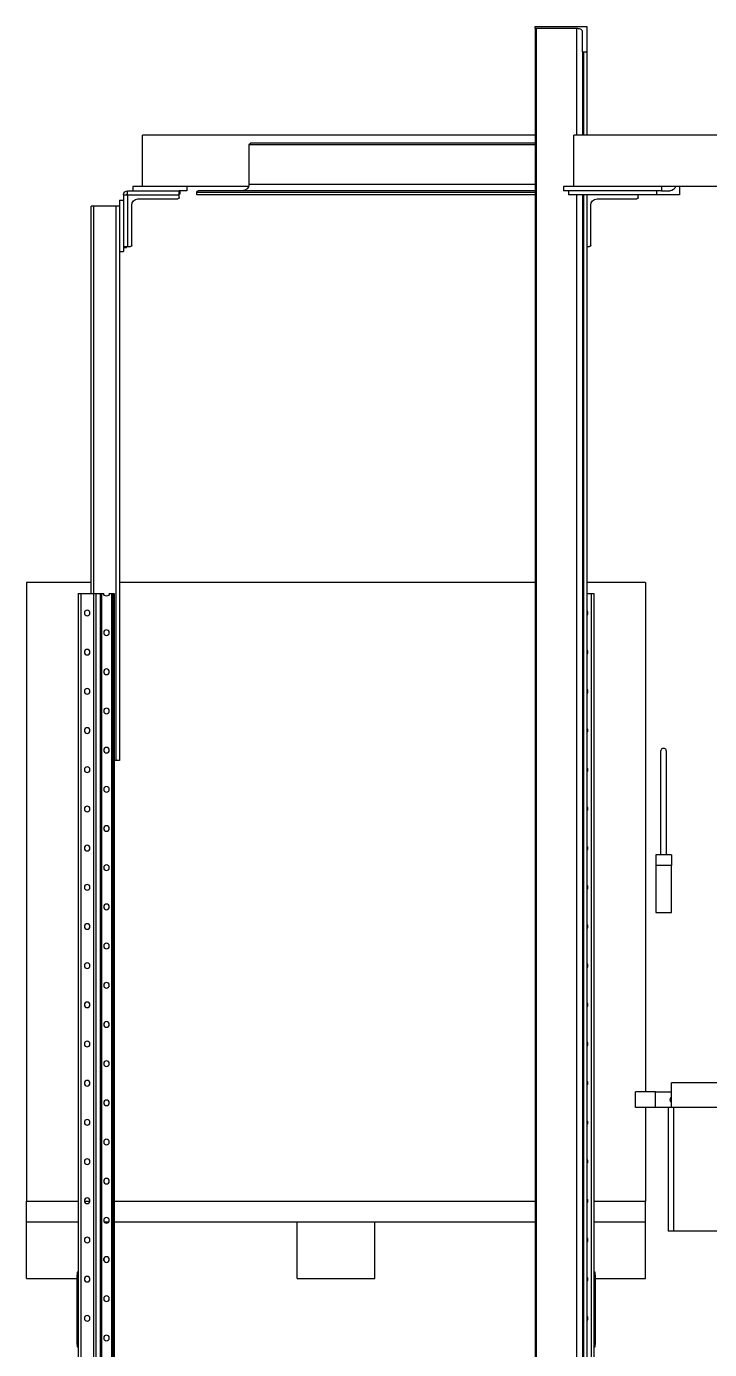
# Model space of a CAD drawing. Header units: millimetres. Extents: x 6622 to 532820, y 3370 to 359312.
# Drawn here: x 461300 to 462624, y 353406 to 355972 of the extents above; entities that cross this region are included whole.
import ezdxf

# ---------------------------------------------------------------- set-up
doc = ezdxf.new("R2010")
doc.units = ezdxf.units.MM

# ---------------------------------------------------------------- blocks, each defined once
blk = doc.blocks.new('A$C3E973D8C')
at = {"color": 2, "linetype": 'Continuous', "lineweight": 25}
for p, q in [((2714.1, 9723.7), (2614.1, 9723.7)), ((2614.1, 9723.7), (2614.1, 9673.7)), ((2622.1, 9675), (2622.1, 9713.7)), ((2634.1, 9719.7), (2711.5, 9719.7)), ((2634.1, 9719.7), (2634.1, 9513.1)), ((2711.5, 5744.1), (2711.5, 9719.7)), ((2714.1, 9721), (2714.1, 9723.7)), ((2714.1, 9721), (2714.1, 5749.3)), ((2622.1, 9675), (2622.1, 9513.1)), ((2614.1, 9673.7), (2619.5, 9673.7)), ((2614.1, 9673.7), (2614.1, 9513.1)), ((2619.5, 9513.1), (2619.5, 9673.7)), ((1061, 9513.1), (2639, 9513.1)), ((2639, 9413.1), (2639, 9513.1)), ((2714.1, 9513.1), (3475, 9513.1)), ((2714.1, 9497.1), (3265.6, 9497.1)), ((3475, 9413.1), (3475, 9513.1)), ((3268.5, 9494.5), (2714.1, 9494.5)), ((3268.5, 9417.1), (3268.5, 9494.5)), ((1990, 9413.1), (2469, 9413.1)), ((2434.1, 9413.1), (2434.1, 9397.1)), ((2434.1, 9397.1), (2479.1, 9397.1)), ((2469, 9405.1), (2452.3, 9405.1)), ((2469, 9413.1), (2469, 9405.1)), ((2469, 9413.1), (2659, 9413.1)), ((2469, 9405.1), (2479.1, 9405.1)), ((2479.1, 9405.1), (2479.1, 9397.1)), ((2479.1, 9405.1), (2649.1, 9405.1)), ((2479.1, 9397.1), (2649.1, 9397.1)), ((2514.1, 9391.7), (2514.1, 9397.1)), ((2614.1, 9397.1), (2614.1, 9297.1)), ((2619.5, 5560.1), (2619.5, 9397.1)), ((2622.1, 9397.1), (2622.1, 5565.3)), ((2634.1, 9397.1), (2634.1, 5744.1)), ((2649.1, 9405.1), (2659, 9405.1)), ((2649.1, 9405.1), (2649.1, 9397.1)), ((2659, 9413.1), (2659, 9405.1)), ((2714.1, 9417.1), (3268.5, 9417.1)), ((2714.1, 9405.1), (3367.1, 9405.1)), ((3370, 9402.5), (2714.1, 9402.5)), ((2714.1, 9397.1), (3370, 9397.1)), ((3269.2, 9413.1), (3389, 9413.1)), ((3370, 9397.1), (3370, 9402.5)), ((3389, 9413.1), (3494, 9413.1)), ((3389, 9413.1), (3389, 9405.1)), ((3389, 9405.1), (3403.9, 9405.1)), ((3401.9, 9399.1), (3401.9, 9405.1)), ((3403.9, 9399.1), (3401.9, 9399.1)), ((3503.9, 9405.1), (3403.9, 9405.1)), ((3403.9, 9397.1), (3403.9, 9405.1)), ((3503.9, 9397.1), (3403.9, 9397.1)), ((3403.9, 9391.7), (3403.9, 9397.1)), ((3494, 9413.1), (3494, 9405.1)), ((3503.9, 9397.1), (3503.9, 9405.1)), ((3511.9, 9397.1), (3503.9, 9397.1)), ((3503.9, 9397.1), (3503.9, 9297.1)), ((3511.9, 9397.1), (3511.9, 9297.1)), ((2594.1, 9389.1), (2516.7, 9389.1)), ((2606.1, 9299.7), (2606.1, 9377.1)), ((3483.9, 9389.1), (3406.5, 9389.1)), ((3495.9, 9299.7), (3495.9, 9377.1)), ((3519.9, 9387.1), (3511.9, 9387.1)), ((3519.9, 9387.1), (3519.9, 9287.1)), ((3519.9, 9375.1), (3526.9, 9375.1)), ((3526.9, 9375.1), (3526.9, 8300.1)), ((3526.9, 9375.1), (3569.9, 9375.1)), ((3569.9, 9375.1), (3569.9, 8624.1)), ((3569.9, 9375.1), (3574.9, 9375.1)), ((3574.9, 8624.1), (3574.9, 9375.1)), ((2614.1, 9297.1), (2608.7, 9297.1)), ((2614.1, 9297.1), (2614.1, 5560.1)), ((3503.9, 9297.1), (3498.5, 9297.1)), ((3511.9, 9297.1), (3503.9, 9297.1)), ((3505.9, 9295.1), (3505.9, 9297.1)), ((3511.9, 9295.1), (3505.9, 9295.1)), ((3511.9, 9297.1), (3511.9, 9287.1)), ((3519.9, 9287.1), (3511.9, 9287.1)), ((3519.9, 9287.1), (3519.9, 8300.1)), ((2500, 8645.1), (2614.1, 8645.1)), ((2500, 8645.1), (2500, 7657.1)), ((2600, 8624.1), (2600, 5760.1)), ((2605.5, 8624.1), (2600, 8624.1)), ((2614.1, 8624.1), (2605.5, 8624.1)), ((2605.5, 8624.1), (2605.5, 5760.1)), ((2714.1, 8645.1), (3519.9, 8645.1)), ((3530, 8624.1), (3530, 112.1)), ((3532.5, 8624.1), (3530, 8624.1)), ((3532.5, 8624.1), (3532.5, 112.1)), ((3535.5, 8624.1), (3532.5, 8624.1)), ((3535.5, 8624.1), (3535.5, 112.1)), ((3539.5, 8624.1), (3535.5, 8624.1)), ((3554.3, 8624.1), (3550.3, 8624.1)), ((3554.3, 8624.1), (3554.3, 112.1)), ((3556.9, 8624.1), (3554.3, 8624.1)), ((3556.9, 8624.1), (3556.9, 112.1)), ((3565.4, 8624.1), (3556.9, 8624.1)), ((3565.4, 8624.1), (3565.4, 112.1)), ((3570.1, 8624.1), (3565.4, 8624.1)), ((3570.1, 8624.1), (3570.1, 112.1)), ((3594.5, 8624.1), (3570.1, 8624.1)), ((3574.9, 8645.1), (3700, 8645.1)), ((3594.5, 8624.1), (3594.5, 112.1)), ((3600, 8624.1), (3594.5, 8624.1)), ((3600, 8624.1), (3600, 112.1)), ((3700, 8645.1), (3700, 7445.1)), ((2459.9, 8319), (2459.9, 8117.2)), ((2470.1, 8117.2), (2470.1, 8319)), ((3519.9, 8300.1), (3526.9, 8300.1)), ((3526.9, 8300.1), (3530, 8300.1)), ((2450, 8117.2), (2450, 8096.6)), ((2450, 8117.2), (2480, 8117.2)), ((2480, 8117.2), (2480, 8096.6)), ((2450, 8096.6), (2480, 8096.6)), ((2450, 8005.5), (2450, 8096.6)), ((2480, 8096.6), (2480, 8005.5)), ((2480, 8005.5), (2450, 8005.5)), ((2220, 7675.1), (2450, 7675.1)), ((2450, 7627.1), (2450, 7675.1)), ((2480.6, 7657.1), (2450, 7657.1)), ((2480.6, 7627.1), (2480.6, 7657.1)), ((2480.6, 7657.1), (2519.3, 7657.1)), ((2519.3, 7627.1), (2519.3, 7657.1)), ((2340, 7627.1), (2446, 7627.1)), ((2446, 7627.1), (2446, 7387.1)), ((2446, 7627.1), (2456, 7627.1)), ((2456, 7627.1), (2480.6, 7627.1)), ((2456, 7627.1), (2456, 7387.1)), ((2480.6, 7627.1), (2519.3, 7627.1)), ((2500, 7627.1), (2500, 7445.1)), ((2500, 7405.1), (2500, 7445.1)), ((2600, 7445.1), (2500, 7445.1)), ((2614.1, 7445.1), (2612.4, 7445.1)), ((3530, 7445.1), (2714.1, 7445.1)), ((3587.6, 7445.1), (3577, 7445.1)), ((3700, 7445.1), (3600, 7445.1)), ((3700, 7405.1), (3700, 7445.1)), ((2600, 7405.1), (2500, 7405.1)), ((2500, 7295.1), (2500, 7405.1)), ((3530, 7405.1), (2714.1, 7405.1)), ((3025, 7295.1), (3025, 7405.1)), ((3175, 7405.1), (3025, 7405.1)), ((3175, 7295.1), (3175, 7405.1)), ((3549.4, 7405.1), (3540.4, 7405.1)), ((3700, 7405.1), (3600, 7405.1)), ((3700, 7295.1), (3700, 7405.1)), ((2340, 7387.1), (2446, 7387.1)), ((2446, 7387.1), (2456, 7387.1)), ((3550, 7330.3), (3550, 7333.9)), ((2598, 7295.1), (2500, 7295.1)), ((2598, 7307.6), (2600, 7307.6)), ((2598, 7302.6), (2598, 7307.6)), ((2600, 7302.6), (2598, 7302.6)), ((2598, 7302.6), (2598, 7167.6)), ((3175, 7295.1), (3025, 7295.1)), ((3600, 7307.6), (3602, 7307.6)), ((3602, 7302.6), (3600, 7302.6)), ((3602, 7307.6), (3602, 7302.6)), ((3602, 7167.6), (3602, 7302.6)), ((3700, 7295.1), (3602, 7295.1)), ((2598, 7167.6), (2600, 7167.6)), ((2598, 7162.6), (2598, 7167.6)), ((2600, 7162.6), (2598, 7162.6)), ((3600, 7167.6), (3602, 7167.6)), ((3602, 7162.6), (3600, 7162.6)), ((3602, 7167.6), (3602, 7162.6))]:
    blk.add_line(p, q, dxfattribs=at)
at = {"color": 2, "linetype": 'Continuous', "lineweight": 25, "flags": 128}
for points in [[(2622.1, 9713.7), (2622.3, 9714.8), (2622.8, 9715.8), (2623.7, 9716.7), (2624.9, 9717.6), (2626.4, 9718.3), (2628.1, 9718.9), (2630, 9719.4), (2632, 9719.6), (2634.1, 9719.7)], [(2711.5, 9719.7), (2712, 9719.7), (2712.5, 9719.8), (2712.9, 9719.9), (2713.3, 9720.1), (2713.7, 9720.3), (2713.9, 9720.5), (2714, 9720.8), (2714.1, 9721)], [(2619.5, 9673.7), (2620, 9673.7), (2620.5, 9673.8), (2620.9, 9673.9), (2621.3, 9674.1), (2621.7, 9674.3), (2621.9, 9674.5), (2622, 9674.8), (2622.1, 9675)], [(2459.9, 8319), (2459.9, 8319.3), (2460.2, 8320.6), (2460.8, 8321.7), (2461.8, 8322.6), (2463, 8323.3), (2464.3, 8323.6), (2465.7, 8323.6), (2467, 8323.3), (2468.2, 8322.6), (2469.2, 8321.7), (2469.8, 8320.6), (2470.1, 8319.3), (2470.1, 8319)], [(2450, 7637.3), (2450, 7637.3), (2450.8, 7637.9), (2451.4, 7638.9), (2451.9, 7640.1), (2452.1, 7641.4), (2452.1, 7642.8), (2451.9, 7644.1), (2451.4, 7645.3), (2450.8, 7646.3), (2450, 7646.9), (2450, 7646.9)]]:
    blk.add_lwpolyline(points, dxfattribs=at)
at = {"color": 2, "linetype": 'Continuous', "lineweight": 25}
for centre in [(3582.3, 8586.1), (3544.9, 8548.1), (3582.3, 8510.1), (3544.9, 8472.1), (3582.3, 8434.1), (3544.9, 8396.1), (3582.3, 8358.1), (3544.9, 8320.1), (3582.3, 8282.1), (3544.9, 8244.1), (3582.3, 8206.1), (3544.9, 8168.1), (3582.3, 8130.1), (3544.9, 8092.1), (3582.3, 8054.1), (3544.9, 8016.1), (3582.3, 7978.1), (3544.9, 7940.1), (3582.3, 7902.1), (3544.9, 7864.1), (3582.3, 7826.1), (3544.9, 7788.1), (3582.3, 7750.1), (3544.9, 7712.1), (3582.3, 7674.1), (3544.9, 7636.1), (3582.3, 7598.1), (3544.9, 7560.1), (3582.3, 7522.1), (3544.9, 7484.1), (3582.3, 7446.1), (3544.9, 7408.1), (3582.3, 7370.1), (3544.9, 7332.1), (3582.3, 7294.1), (3544.9, 7256.1), (3582.3, 7218.1), (3544.9, 7180.1)]:
    blk.add_circle(centre, 5.4, dxfattribs=at)
for centre, radius, start, end in [((2452.6, 9416.2), 11.1, 196.0941, 267.9869), ((3503.9, 9397.1), 8, 0, 90), ((3503.9, 9397.1), 2, 0, 90), ((2516.7, 9391.7), 2.6, 180, 270), ((2594.1, 9377.1), 12, 0, 90), ((3406.5, 9391.7), 2.6, 180, 270), ((3483.9, 9377.1), 12, 0, 90), ((2608.7, 9299.7), 2.6, 180, 270), ((3498.5, 9299.7), 2.6, 180, 270), ((3544.9, 8624.1), 5.4, 180, 0), ((2617.7, 8586.1), 5.4, 132.045, 227.955), ((2617.7, 8510.1), 5.4, 132.045, 227.955), ((2617.7, 8434.1), 5.4, 132.045, 227.955), ((2617.7, 8358.1), 5.4, 132.045, 227.955), ((2617.7, 8282.1), 5.4, 132.045, 227.955), ((2617.7, 8206.1), 5.4, 132.045, 227.955), ((2617.7, 8130.1), 5.4, 132.045, 227.955), ((2617.7, 8054.1), 5.4, 132.045, 227.955), ((2617.7, 7978.1), 5.4, 132.045, 227.955), ((2617.7, 7902.1), 5.4, 132.045, 227.955), ((2617.7, 7826.1), 5.4, 132.045, 227.955), ((2617.7, 7750.1), 5.4, 132.045, 227.955), ((2617.7, 7674.1), 5.4, 132.045, 227.955), ((2617.7, 7598.1), 5.4, 132.045, 227.955), ((2617.7, 7522.1), 5.4, 132.045, 227.955), ((2617.7, 7446.1), 5.4, 132.045, 227.955), ((2617.7, 7370.1), 5.4, 132.045, 227.955), ((2617.7, 7294.1), 5.4, 132.045, 227.955), ((2617.7, 7218.1), 5.4, 132.045, 227.955)]:
    blk.add_arc(centre, radius, start, end, dxfattribs=at)
for centre, major_axis in [((3265.6, 9494.5), (2.87, 0)), ((3281.7, 9417.1), (-13.2, 0)), ((3367.1, 9402.5), (2.87, 0))]:
    blk.add_ellipse(centre, major_axis=major_axis, ratio=0.906308, start_param=0, end_param=1.570796, dxfattribs=at)

msp = doc.modelspace()

# ---------------------------------------------------------------- block references
at = {"extrusion": (0, 0, -1), "zscale": -1}
msp.add_blockref('A$C3E973D8C', (-465000, 346248.121), dxfattribs=at)

doc.saveas('drawing.dxf')
